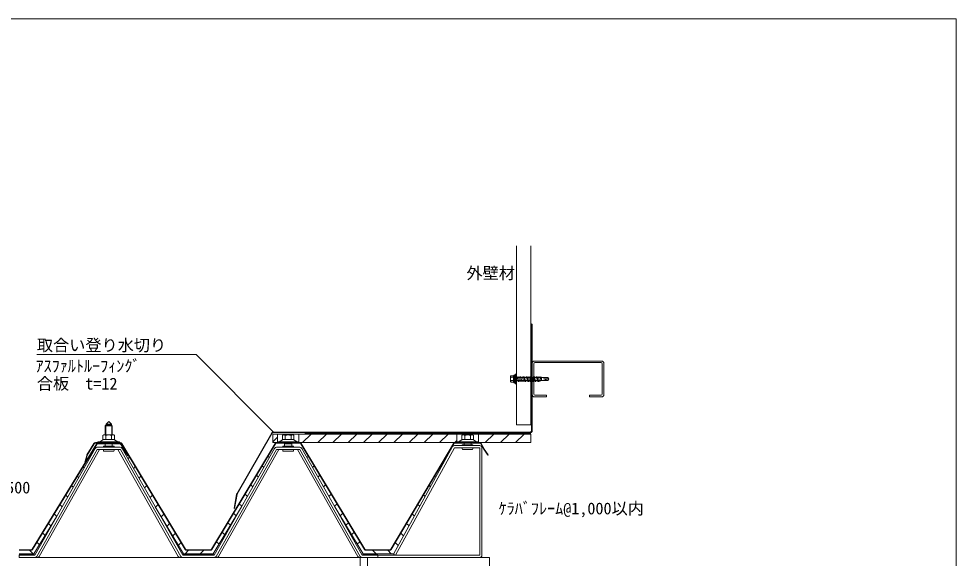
# Model space of a CAD drawing. Units: millimetres, scale not verified. Extents: x -1084 to 5209, y -2477 to 957.
# Drawn here: x 1817 to 3123, y -1835 to -1082 of the extents above; entities that cross this region are included whole.
import ezdxf
from ezdxf.enums import TextEntityAlignment as Align

# ---------------------------------------------------------------- set-up
doc = ezdxf.new("R2010")
doc.units = ezdxf.units.MM
doc.header["$LTSCALE"] = 5
doc.linetypes.add('USER1', pattern=[84, 63, -21])
doc.linetypes.add('USER2', pattern=[63, 42, -21])
doc.layers.add('0-0_0', color=1, linetype='Continuous', lineweight=18)
doc.styles.add('ＭＳ ゴシック', font='')
doc.styles.get('ＭＳ ゴシック').set_extended_font_data('MS Gothic')

msp = doc.modelspace()

# ---------------------------------------------------------------- linework, layer by layer
at = {"layer": '0-0_0', "color": 7}
for p, q in [((2510.262, -1398.852), (2510.262, -1648.586)), ((2530.262, -1398.852), (2530.262, -1648.586)), ((1938.512, -1647.636), (1942.262, -1643.886)), ((1942.262, -1643.886), (1946.012, -1647.636)), ((1937.262, -1649.786), (1938.162, -1648.886)), ((1937.262, -1649.786), (1937.262, -1662.586)), ((1937.262, -1649.786), (1947.262, -1649.786)), ((1938.162, -1648.886), (1938.162, -1662.586)), ((1938.162, -1648.886), (1946.362, -1648.886)), ((1938.512, -1647.636), (1946.012, -1647.636)), ((1938.512, -1648.886), (1938.512, -1647.636)), ((1946.012, -1648.886), (1946.012, -1647.636)), ((1946.362, -1648.886), (1946.362, -1662.586)), ((1947.262, -1649.786), (1946.362, -1648.886)), ((1947.262, -1649.786), (1947.262, -1662.586)), ((2530.262, -1648.586), (2510.262, -1648.586)), ((1929.762, -1672.086), (1934.251, -1669.521)), ((1935.262, -1662.586), (1949.262, -1662.586)), ((1938.22, -1663.645), (1938.22, -1669.086)), ((1946.303, -1663.645), (1946.303, -1669.086)), ((1954.762, -1672.086), (1950.273, -1669.521)), ((2179.762, -1672.086), (2184.251, -1669.521)), ((2185.262, -1662.586), (2184.179, -1663.212)), ((2184.179, -1663.212), (2184.179, -1669.086)), ((2200.345, -1669.086), (2184.179, -1669.086)), ((2185.262, -1662.586), (2199.262, -1662.586)), ((2188.162, -1662.586), (2188.162, -1661.386)), ((2188.22, -1663.645), (2188.22, -1669.086)), ((2196.303, -1663.645), (2196.303, -1669.086)), ((2196.362, -1662.586), (2196.362, -1661.386)), ((2197.262, -1662.586), (2197.262, -1661.386)), ((2199.262, -1662.586), (2200.345, -1663.212)), ((2204.762, -1672.086), (2200.273, -1669.521)), ((2200.345, -1663.212), (2200.345, -1669.086)), ((2429.762, -1672.086), (2434.251, -1669.521)), ((2435.262, -1662.586), (2434.179, -1663.212)), ((2434.179, -1663.212), (2434.179, -1669.086)), ((2450.345, -1669.086), (2434.179, -1669.086)), ((2435.262, -1662.586), (2449.262, -1662.586)), ((2437.262, -1662.586), (2437.262, -1661.386)), ((2437.262, -1661.386), (2447.262, -1661.386)), ((2438.162, -1662.586), (2438.162, -1661.386)), ((2438.22, -1663.645), (2438.22, -1669.086)), ((2446.303, -1663.645), (2446.303, -1669.086)), ((2446.362, -1662.586), (2446.362, -1661.386)), ((2447.262, -1662.586), (2447.262, -1661.386)), ((2449.262, -1662.586), (2450.345, -1663.212)), ((2454.762, -1672.086), (2450.273, -1669.521)), ((2450.345, -1663.212), (2450.345, -1669.086)), ((1835.347, -1821.832), (1925.762, -1674.386)), ((1925.512, -1675.941), (1835.859, -1822.146)), ((1923.343, -1681.509), (1839.262, -1830.386)), ((1925.953, -1682.988), (1841.872, -1831.866)), ((1929.458, -1682.886), (1845.32, -1831.866)), ((1921.501, -1674.627), (1911.844, -1690.376)), ((1912.355, -1690.689), (1922.012, -1674.941)), ((1958.293, -1673.386), (1923.717, -1673.386)), ((1923.717, -1673.986), (1958.293, -1673.986)), ((1925.762, -1674.386), (1959.126, -1674.386)), ((1926.127, -1679.886), (1958.397, -1679.886)), ((1926.127, -1682.886), (1958.397, -1682.886)), ((1957.548, -1674.986), (1927.217, -1674.986)), ((1927.262, -1672.086), (1957.262, -1672.086)), ((1927.262, -1672.086), (1927.262, -1673.386)), ((1934.762, -1678.386), (1949.762, -1678.386)), ((1934.762, -1679.886), (1934.762, -1678.386)), ((1934.762, -1684.386), (1934.762, -1682.886)), ((1937.262, -1678.386), (1937.262, -1674.986)), ((1947.262, -1678.386), (1947.262, -1674.986)), ((1949.762, -1679.886), (1949.762, -1678.386)), ((1949.762, -1684.386), (1949.762, -1682.886)), ((1955.066, -1682.886), (2039.204, -1831.866)), ((1957.262, -1672.086), (1957.262, -1673.386)), ((1958.571, -1682.988), (2042.652, -1831.866)), ((1963.673, -1683.123), (1959.126, -1674.386)), ((1959.322, -1676.063), (1963.215, -1683.541)), ((2048.665, -1822.128), (1960.006, -1674.954)), ((2049.179, -1821.819), (1960.52, -1674.645)), ((1961.181, -1681.509), (2045.262, -1830.386)), ((1968.903, -1691.82), (1963.215, -1683.541)), ((1963.799, -1683.332), (1969.397, -1691.48)), ((2174.179, -1674.354), (2085.345, -1821.819)), ((2174.518, -1674.954), (2085.859, -1822.128)), ((2173.343, -1681.509), (2089.262, -1830.386)), ((2175.953, -1682.988), (2091.872, -1831.866)), ((2179.458, -1682.886), (2095.32, -1831.866)), ((2208.397, -1679.886), (2176.127, -1679.886)), ((2208.397, -1682.886), (2176.127, -1682.886)), ((2176.231, -1673.386), (2208.293, -1673.386)), ((2176.231, -1673.986), (2208.293, -1673.986)), ((2177.262, -1672.086), (2207.262, -1672.086)), ((2184.762, -1678.386), (2199.762, -1678.386)), ((2184.762, -1679.886), (2184.762, -1678.386)), ((2184.762, -1684.386), (2184.762, -1682.886)), ((2187.262, -1678.386), (2187.262, -1673.986)), ((2187.262, -1674.886), (2197.262, -1674.886)), ((2187.372, -1674.886), (2187.892, -1673.986)), ((2197.152, -1674.886), (2196.632, -1673.986)), ((2197.262, -1678.386), (2197.262, -1673.986)), ((2199.762, -1679.886), (2199.762, -1678.386)), ((2199.762, -1684.386), (2199.762, -1682.886)), ((2205.066, -1682.886), (2289.204, -1831.866)), ((2208.571, -1682.988), (2292.652, -1831.866)), ((2298.665, -1822.128), (2210.006, -1674.954)), ((2299.179, -1821.819), (2210.52, -1674.645)), ((2211.181, -1681.509), (2295.262, -1830.386)), ((2422.507, -1674.661), (2335.343, -1821.806)), ((2423.023, -1674.967), (2335.859, -1822.112)), ((2421.407, -1678.943), (2339.055, -1828.943)), ((2424.037, -1680.386), (2341.684, -1830.386)), ((2424.037, -1677.386), (2459.262, -1677.386)), ((2424.037, -1680.386), (2459.262, -1680.386)), ((2424.744, -1673.386), (2459.048, -1673.386)), ((2459.048, -1673.986), (2424.744, -1673.986)), ((2427.262, -1672.086), (2457.262, -1672.086)), ((2434.762, -1676.386), (2449.762, -1676.386)), ((2434.762, -1677.386), (2434.762, -1676.386)), ((2435.201, -1682.886), (2449.323, -1682.886)), ((2437.262, -1676.386), (2437.262, -1673.986)), ((2447.262, -1676.386), (2447.262, -1673.986)), ((2449.762, -1677.386), (2449.762, -1676.386)), ((2459.262, -1680.386), (2459.262, -1830.386)), ((2464.641, -1682.4), (2460.822, -1675.063)), ((2461.354, -1674.786), (2465.173, -1682.123)), ((2462.262, -1680.386), (2462.262, -1830.386)), ((2464.804, -1682.672), (2470.403, -1690.82)), ((2465.299, -1682.332), (2470.897, -1690.48)), ((1911.545, -1691.079), (1909.095, -1700.467)), ((1912.125, -1691.23), (1909.676, -1700.619)), ((1935.762, -1685.386), (1948.762, -1685.386)), ((1968.903, -1691.82), (1969.397, -1691.48)), ((2185.762, -1685.386), (2198.762, -1685.386)), ((2470.403, -1690.82), (2470.897, -1690.48)), ((1909.095, -1700.467), (1909.676, -1700.619)), ((1833.642, -1822.786), (1817.262, -1822.786)), ((1833.642, -1823.386), (1817.262, -1823.386)), ((2083.632, -1822.786), (2050.892, -1822.786)), ((2083.632, -1823.386), (2050.892, -1823.386)), ((2300.892, -1822.786), (2333.622, -1822.786)), ((2333.622, -1823.386), (2300.892, -1823.386)), ((1839.262, -1830.386), (1817.262, -1830.386)), ((1842.71, -1833.386), (1817.262, -1833.386)), ((2041.814, -1833.386), (2092.71, -1833.386)), ((2044.979, -1829.886), (2089.545, -1829.886)), ((2045.262, -1830.386), (2089.262, -1830.386)), ((2291.814, -1833.386), (2317.262, -1833.386)), ((2294.979, -1829.886), (2317.262, -1829.886)), ((2295.262, -1830.386), (2317.262, -1830.386)), ((2317.262, -1829.886), (2317.262, -1833.386)), ((2317.262, -1830.386), (2459.262, -1830.386)), ((2317.262, -1833.386), (2459.262, -1833.386)), ((2341.684, -1830.386), (2339.055, -1828.943))]:
    msp.add_line(p, q, dxfattribs=at)
at = {"layer": '0-0_0', "color": 3}
for p, q in [((2530.662, -1523.586), (2530.662, -1508.586)), ((2531.462, -1656.586), (2531.462, -1508.586)), ((2532.262, -1656.786), (2532.262, -1508.586)), ((2530.662, -1523.586), (2531.462, -1523.586)), ((2531.462, -1635.586), (2531.462, -1587.586)), ((2529.462, -1658.586), (2171.791, -1658.586)), ((2507.462, -1658.586), (2483.462, -1658.586)), ((2169.54, -1659.886), (2120.519, -1744.792)), ((2170.175, -1660.386), (2121.23, -1745.161)), ((2529.662, -1659.386), (2171.907, -1659.386)), ((2120.211, -1745.641), (2116.817, -1764.885)), ((2120.992, -1745.814), (2117.605, -1765.024)), ((2116.817, -1764.885), (2117.605, -1765.024))]:
    msp.add_line(p, q, dxfattribs=at)
at = {"layer": '0-0_0', "color": 4}
for p, q in [((2532.262, -1606.387), (2532.262, -1562.787)), ((2534.562, -1563.487), (2534.562, -1605.686)), ((2535.462, -1559.587), (2629.062, -1559.587)), ((2628.362, -1561.887), (2536.162, -1561.887)), ((2629.962, -1605.686), (2629.962, -1563.487)), ((2632.262, -1562.787), (2632.262, -1606.387)), ((2552.262, -1609.587), (2535.462, -1609.587)), ((2536.162, -1607.287), (2552.262, -1607.287)), ((2552.262, -1607.287), (2552.262, -1609.587)), ((2629.062, -1609.587), (2612.262, -1609.587)), ((2292.762, -1833.386), (1817.262, -1833.386)), ((2292.762, -2033.386), (2292.762, -1833.386)), ((2302.762, -1833.386), (2302.762, -1883.386)), ((2472.762, -1833.386), (2302.762, -1833.386)), ((2472.762, -1833.386), (2472.762, -1883.386))]:
    msp.add_line(p, q, dxfattribs=at)
at = {"layer": '0-0_0'}
for p, q in [((2506.192, -1580.183), (2502.981, -1580.183)), ((2506.192, -1580.183), (2506.595, -1579.668)), ((2506.192, -1580.183), (2506.192, -1588.99)), ((2506.595, -1579.668), (2506.595, -1589.505)), ((2507.49, -1579.221), (2507.042, -1579.221)), ((2508.652, -1577.879), (2507.937, -1580.647)), ((2507.937, -1579.668), (2507.937, -1589.505)), ((2508.652, -1577.879), (2508.652, -1591.294)), ((2508.652, -1577.879), (2509.368, -1577.879)), ((2509.368, -1577.879), (2509.368, -1591.294)), ((2509.368, -1578.188), (2510.262, -1578.188)), ((2510.262, -1578.188), (2510.262, -1590.985)), ((2502.266, -1580.898), (2502.266, -1588.275)), ((2502.981, -1582.338), (2506.192, -1582.338)), ((2502.981, -1586.835), (2506.192, -1586.835)), ((2506.192, -1588.99), (2502.981, -1588.99)), ((2506.192, -1588.99), (2506.595, -1589.505)), ((2507.49, -1589.952), (2507.042, -1589.952)), ((2508.652, -1591.294), (2507.937, -1588.526)), ((2508.652, -1591.294), (2509.368, -1591.294)), ((2509.368, -1590.985), (2510.262, -1590.985)), ((2510.262, -1582.587), (2554.071, -1582.587)), ((2510.262, -1586.587), (2554.091, -1586.587)), ((2512.142, -1581.029), (2511.103, -1588.42)), ((2514.142, -1581.029), (2513.103, -1588.42)), ((2516.142, -1581.029), (2515.103, -1588.42)), ((2518.142, -1581.029), (2517.103, -1588.42)), ((2520.142, -1581.029), (2519.103, -1588.42)), ((2522.142, -1581.029), (2521.103, -1588.42)), ((2524.142, -1581.029), (2523.103, -1588.42)), ((2526.142, -1581.029), (2525.103, -1588.42)), ((2528.142, -1581.029), (2527.103, -1588.42)), ((2530.142, -1581.029), (2529.103, -1588.42)), ((2532.142, -1581.029), (2531.103, -1588.42)), ((2534.142, -1581.029), (2533.103, -1588.42)), ((2536.142, -1581.029), (2535.103, -1588.42)), ((2538.142, -1581.029), (2537.103, -1588.42)), ((2540.142, -1581.029), (2539.103, -1588.42)), ((2542.142, -1581.029), (2541.103, -1588.42)), ((2544.142, -1581.029), (2543.103, -1588.42)), ((2545.432, -1582.587), (2545.432, -1586.587)), ((2555.262, -1584.587), (2554.071, -1582.587)), ((2555.262, -1584.587), (2554.091, -1586.587))]:
    msp.add_line(p, q, dxfattribs=at)
at = {"layer": '0-0_0', "color": 5, "linetype": 'USER1'}
msp.add_line((2530.462, -1660.386), (2170.918, -1660.386), dxfattribs=at)
at = {"layer": '0-0_0', "color": 33}
for p, q in [((2170.918, -1673.386), (2170.918, -1661.386)), ((2207.262, -1661.386), (2170.918, -1661.386)), ((2170.918, -1672.306), (2177.262, -1665.962)), ((2207.262, -1661.386), (2207.262, -1673.386)), ((2457.262, -1661.386), (2207.262, -1661.386)), ((2212.264, -1673.386), (2224.264, -1661.386)), ((2233.477, -1673.386), (2245.477, -1661.386)), ((2254.69, -1673.386), (2266.69, -1661.386)), ((2275.903, -1673.386), (2287.903, -1661.386)), ((2297.117, -1673.386), (2309.117, -1661.386)), ((2318.33, -1673.386), (2330.33, -1661.386)), ((2339.543, -1673.386), (2351.543, -1661.386)), ((2360.756, -1673.386), (2372.756, -1661.386)), ((2381.969, -1673.386), (2393.969, -1661.386)), ((2403.183, -1673.386), (2415.183, -1661.386)), ((2424.396, -1673.386), (2427.262, -1670.52)), ((2427.262, -1661.386), (2427.262, -1673.386)), ((2466.822, -1673.386), (2478.822, -1661.386)), ((2488.035, -1673.386), (2500.035, -1661.386)), ((2509.249, -1673.386), (2521.249, -1661.386)), ((2530.462, -1673.386), (2530.462, -1661.386)), ((2427.262, -1673.386), (2207.262, -1673.386)), ((2530.462, -1673.386), (2457.262, -1673.386))]:
    msp.add_line(p, q, dxfattribs=at)
at = {"layer": '0-0_0', "color": 5}
for p, q in [((1961.531, -1682.129), (1961.597, -1682.064)), ((1914.546, -1693.825), (1915.722, -1695.002)), ((1969.188, -1695.686), (1971.251, -1693.622)), ((2164.077, -1692.287), (2166.108, -1694.318)), ((2218.416, -1694.318), (2220.447, -1692.287)), ((2412.456, -1692.805), (2413.322, -1693.67)), ((1906.482, -1706.975), (1908.066, -1708.558)), ((1976.844, -1709.242), (1979.226, -1706.86)), ((2156.102, -1705.525), (2158.452, -1707.875)), ((2226.072, -1707.875), (2228.422, -1705.525)), ((2404.565, -1706.127), (2405.803, -1707.365)), ((1898.419, -1720.125), (1900.41, -1722.115)), ((1984.501, -1722.799), (1987.201, -1720.098)), ((2148.127, -1718.763), (2150.795, -1721.432)), ((2233.728, -1721.432), (2236.397, -1718.763)), ((2396.674, -1719.448), (2398.285, -1721.06)), ((1890.355, -1733.274), (1892.753, -1735.672)), ((1992.157, -1736.356), (1995.176, -1733.337)), ((2140.152, -1732.002), (2143.139, -1734.989)), ((2241.385, -1734.989), (2244.372, -1732.002)), ((2388.782, -1732.77), (2390.766, -1734.754)), ((1882.292, -1746.424), (1885.097, -1749.229)), ((1999.813, -1749.913), (2003.151, -1746.575)), ((2132.177, -1745.24), (2135.483, -1748.546)), ((2249.041, -1748.546), (2252.347, -1745.24)), ((2380.891, -1746.092), (2383.247, -1748.449)), ((1874.228, -1759.574), (1877.44, -1762.786)), ((2046.598, -1828.386), (2007.147, -1762.898)), ((2011.126, -1759.813), (2007.483, -1763.456)), ((2087.926, -1828.386), (2127.377, -1762.898)), ((2124.202, -1758.478), (2127.826, -1762.102)), ((2256.698, -1762.102), (2260.322, -1758.478)), ((2296.598, -1828.386), (2257.147, -1762.898)), ((2372.999, -1759.414), (2375.729, -1762.143)), ((1866.165, -1772.723), (1869.801, -1776.359)), ((2019.101, -1773.052), (2015.458, -1776.694)), ((2116.227, -1771.717), (2119.87, -1775.359)), ((2268.296, -1771.717), (2264.654, -1775.359)), ((2365.108, -1772.736), (2368.21, -1775.838)), ((1837.897, -1828.386), (1869.472, -1776.895)), ((1858.101, -1785.873), (1861.737, -1789.509)), ((2027.076, -1786.29), (2023.433, -1789.933)), ((2108.252, -1784.955), (2111.895, -1788.598)), ((2276.271, -1784.955), (2272.629, -1788.598)), ((2357.216, -1786.057), (2360.692, -1789.532)), ((1850.038, -1799.023), (1853.674, -1802.659)), ((2035.051, -1799.528), (2031.408, -1803.171)), ((2100.278, -1798.193), (2103.92, -1801.836)), ((2284.246, -1798.193), (2280.604, -1801.836)), ((2349.325, -1799.379), (2353.173, -1803.227)), ((1841.974, -1812.172), (1845.61, -1815.808)), ((2043.025, -1812.767), (2039.383, -1816.409)), ((2092.303, -1811.432), (2095.945, -1815.074)), ((2292.221, -1811.432), (2288.578, -1815.074)), ((2341.434, -1812.701), (2345.654, -1816.922)), ((1837.897, -1828.386), (1817.262, -1828.386)), ((1831.975, -1823.386), (1836.975, -1828.386)), ((2087.926, -1828.386), (2046.598, -1828.386)), ((2053.619, -1823.386), (2048.619, -1828.386)), ((2074.832, -1823.386), (2069.832, -1828.386)), ((2296.598, -1828.386), (2339.36, -1828.386)), ((2309.693, -1823.386), (2314.693, -1828.386)), ((2330.906, -1823.386), (2335.906, -1828.386))]:
    msp.add_line(p, q, dxfattribs=at)
at = {"layer": '0-0_0', "color": 2}
for p, q in [((2177.262, -1672.086), (2177.262, -1673.386)), ((2207.262, -1672.086), (2207.262, -1673.386)), ((2427.262, -1672.086), (2427.262, -1673.386)), ((2427.262, -1673.386), (2457.262, -1673.386)), ((2457.262, -1672.086), (2457.262, -1673.386)), ((2317.262, -1830.386), (2317.262, -1833.386))]:
    msp.add_line(p, q, dxfattribs=at)
at = {"layer": '0-0_0', "color": 2, "linetype": 'USER2'}
msp.add_line((2457.262, -1673.386), (2427.262, -1673.386), dxfattribs=at)
at = {"layer": '0-0_0', "color": 7}
msp.add_lwpolyline([(1163.139, -1082.489), (3123.139, -1082.489), (3123.139, -2477.489), (1163.139, -2477.489)], close=True, dxfattribs=at)
at = {"layer": '0-0_0', "color": 4}
for points in [[(2171.791, -1658.586), (2063.911, -1550.706), (1842.171, -1550.706)], [(2612.262, -1609.587), (2612.262, -1607.287), (2628.362, -1607.287)]]:
    msp.add_lwpolyline(points, dxfattribs=at)
at = {"layer": '0-0_0'}
msp.add_lwpolyline([(2555.262, -1584.587), (2547.987, -1584.33), (2554.091, -1586.587)], dxfattribs=at)
at = {"layer": '0-0_0', "color": 7}
for points in [[(1935.262, -1662.586), (1934.179, -1663.212), (1934.179, -1669.086)], [(1949.262, -1662.586), (1950.345, -1663.212), (1950.345, -1669.086), (1934.179, -1669.086)], [(2187.262, -1662.586), (2187.262, -1661.386), (2197.262, -1661.386)], [(1839.545, -1829.886), (1817.262, -1829.886), (1817.262, -1833.386)]]:
    msp.add_lwpolyline(points, dxfattribs=at)
at = {"layer": '0-0_0', "color": 33}
for points in [[(2177.262, -1661.386), (2177.262, -1673.386), (2170.918, -1673.386)], [(2530.462, -1661.386), (2457.262, -1661.386), (2457.262, -1673.386)]]:
    msp.add_lwpolyline(points, dxfattribs=at)
at = {"layer": '0-0_0', "color": 3}
msp.add_circle((2531.462, -1587.586), 1.2, dxfattribs=at)
for centre, radius, start, end in [((2531.462, -1508.586), 0.8, 0, 180), ((2171.791, -1661.186), 2.6, 90, 150), ((2529.462, -1656.586), 2, 270, 0), ((2529.662, -1656.786), 2.6, 270, 0), ((2171.907, -1661.386), 2, 90, 150), ((2122.771, -1746.092), 2.6, 150, 170), ((2122.962, -1746.161), 2, 150, 170)]:
    msp.add_arc(centre, radius, start, end, dxfattribs=at)
at = {"layer": '0-0_0', "color": 4}
for centre, radius, start, end in [((2535.462, -1562.787), 3.2, 90, 180), ((2536.162, -1563.487), 1.6, 90, 180), ((2628.362, -1563.487), 1.6, 0, 90), ((2629.062, -1562.787), 3.2, 0, 90), ((2535.462, -1606.387), 3.2, 180, 270), ((2536.162, -1605.686), 1.6, 180, 270), ((2628.362, -1605.686), 1.6, 270, 0), ((2629.062, -1606.387), 3.2, 270, 0)]:
    msp.add_arc(centre, radius, start, end, dxfattribs=at)
at = {"layer": '0-0_0'}
for centre, radius, start, end in [((2502.981, -1580.898), 0.715, 90, 180), ((2507.042, -1579.668), 0.447, 90, 180), ((2507.49, -1579.668), 0.447, 0, 90), ((2502.981, -1581.623), 0.715, 180, 270), ((2502.981, -1583.054), 0.715, 90, 180), ((2502.981, -1586.119), 0.715, 180, 270), ((2502.981, -1587.55), 0.715, 90, 180), ((2502.981, -1588.275), 0.715, 180, 270), ((2507.042, -1589.505), 0.447, 180, 270), ((2507.49, -1589.505), 0.447, 270, 0)]:
    msp.add_arc(centre, radius, start, end, dxfattribs=at)
at = {"layer": '0-0_0', "color": 7}
for centre, radius, start, end in [((1935.888, -1672.386), 3.3, 90, 119.74488), ((1936.2, -1665.045), 2.458, 34.71965, 90), ((1942.262, -1670.833), 8.246, 60.65346, 119.34654), ((1948.324, -1665.045), 2.458, 90, 145.28035), ((1948.636, -1672.386), 3.3, 60.25512, 90), ((2185.888, -1672.386), 3.3, 90, 119.74488), ((2186.2, -1665.045), 2.458, 34.71965, 90), ((2192.262, -1670.833), 8.246, 60.65346, 119.34654), ((2198.324, -1665.045), 2.458, 90, 145.28035), ((2198.636, -1672.386), 3.3, 60.25512, 90), ((2435.888, -1672.386), 3.3, 90, 119.74488), ((2436.2, -1665.045), 2.458, 34.71965, 90), ((2442.262, -1670.833), 8.246, 60.65346, 119.34654), ((2448.324, -1665.045), 2.458, 90, 145.28035), ((2448.636, -1672.386), 3.3, 60.25512, 90), ((1923.717, -1675.986), 2.6, 90, 148.48306), ((1923.717, -1675.986), 2, 90, 148.48306), ((1926.127, -1683.086), 3.2, 90, 150.46122), ((1927.217, -1676.986), 2, 90, 148.48306), ((1935.762, -1684.386), 1, 180, 270), ((1948.762, -1684.386), 1, 270, 0), ((1957.548, -1676.986), 2, 27.49808, 90), ((1958.293, -1675.986), 2.6, 31.06516, 90), ((1958.293, -1675.986), 2, 31.06516, 90), ((1958.397, -1683.086), 3.2, 29.53878, 90), ((1965.447, -1682.199), 2, 207.49808, 214.48956), ((2176.127, -1683.086), 3.2, 90, 150.46122), ((2175.892, -1675.386), 2, 90, 148.93484), ((2176.231, -1675.986), 2, 90, 148.93484), ((2185.762, -1684.386), 1, 180, 270), ((2198.762, -1684.386), 1, 270, 0), ((2208.293, -1675.986), 2.6, 31.06516, 90), ((2208.293, -1675.986), 2, 31.06516, 90), ((2208.397, -1683.086), 3.2, 29.53878, 90), ((2424.037, -1680.386), 3, 90, 151.23235), ((2424.744, -1675.986), 2.6, 90, 149.35879), ((2424.744, -1675.986), 2, 90, 149.35879), ((2436.762, -1681.636), 2, 141.31781, 218.68219), ((2447.762, -1681.636), 2, 321.31781, 38.68219), ((2459.048, -1675.986), 2.6, 27.49808, 90), ((2459.048, -1675.986), 2, 27.49808, 90), ((2459.262, -1680.386), 3, 0, 90), ((2466.947, -1681.199), 2.6, 207.49808, 214.48956), ((2466.947, -1681.199), 2, 207.49808, 214.48956), ((1914.06, -1691.735), 2.6, 148.48306, 165.37964), ((1914.06, -1691.735), 2, 148.48306, 165.37964), ((1833.642, -1820.786), 2, 270, 328.48306), ((1833.642, -1820.786), 2.6, 270, 328.48306), ((2050.892, -1820.786), 2.6, 211.06516, 270), ((2050.892, -1820.786), 2, 211.06516, 270), ((2083.632, -1820.786), 2, 270, 328.93484), ((2083.632, -1820.786), 2.6, 270, 328.93484), ((2300.892, -1820.786), 2.6, 211.06516, 270), ((2300.892, -1820.786), 2, 211.06516, 270), ((2333.622, -1820.786), 2, 270, 329.35879), ((2333.622, -1820.786), 2.6, 270, 329.35879), ((1839.262, -1830.386), 3, 270, 330.46122), ((1842.71, -1830.386), 3, 270, 330.46122), ((2041.814, -1830.386), 3, 209.53878, 270), ((2045.262, -1830.386), 3, 209.53878, 270), ((2089.262, -1830.386), 3, 270, 330.46122), ((2092.71, -1830.386), 3, 270, 330.46122), ((2291.814, -1830.386), 3, 209.53878, 270), ((2295.262, -1830.386), 3, 209.53878, 270), ((2459.262, -1830.386), 3, 270, 0)]:
    msp.add_arc(centre, radius, start, end, dxfattribs=at)
at = {"layer": '0-0_0', "color": 2}
for centre, start, end in [((1926.127, -1683.086), 90, 150.46122), ((1958.397, -1683.086), 29.53878, 90), ((2176.127, -1683.086), 90, 150.46122), ((2208.397, -1683.086), 29.53878, 90)]:
    msp.add_arc(centre, 0.2, start, end, dxfattribs=at)

# ---------------------------------------------------------------- texts
at = {"layer": '0-0_0', "color": 7, "style": 'ＭＳ ゴシック'}
for s, p in [('外壁材', (2440.714, -1450.303)), ('取合い登り水切り', (1842.171, -1550.706)), ('ｱｽﾌｧﾙﾄﾙｰﾌｨﾝｸﾞ', (1840.224, -1579.744)), ('合板\u3000t=12', (1842.075, -1604.299)), ('KKﾙｰﾌ\u3000W-500', (1698.131, -1749.088)), ('ｹﾗﾊﾞﾌﾚｰﾑ@1,000以内', (2485.483, -1778.286))]:
    msp.add_text(s, height=16.5, dxfattribs=at).set_placement(p, align=Align.BOTTOM_LEFT)

doc.saveas('drawing.dxf')
